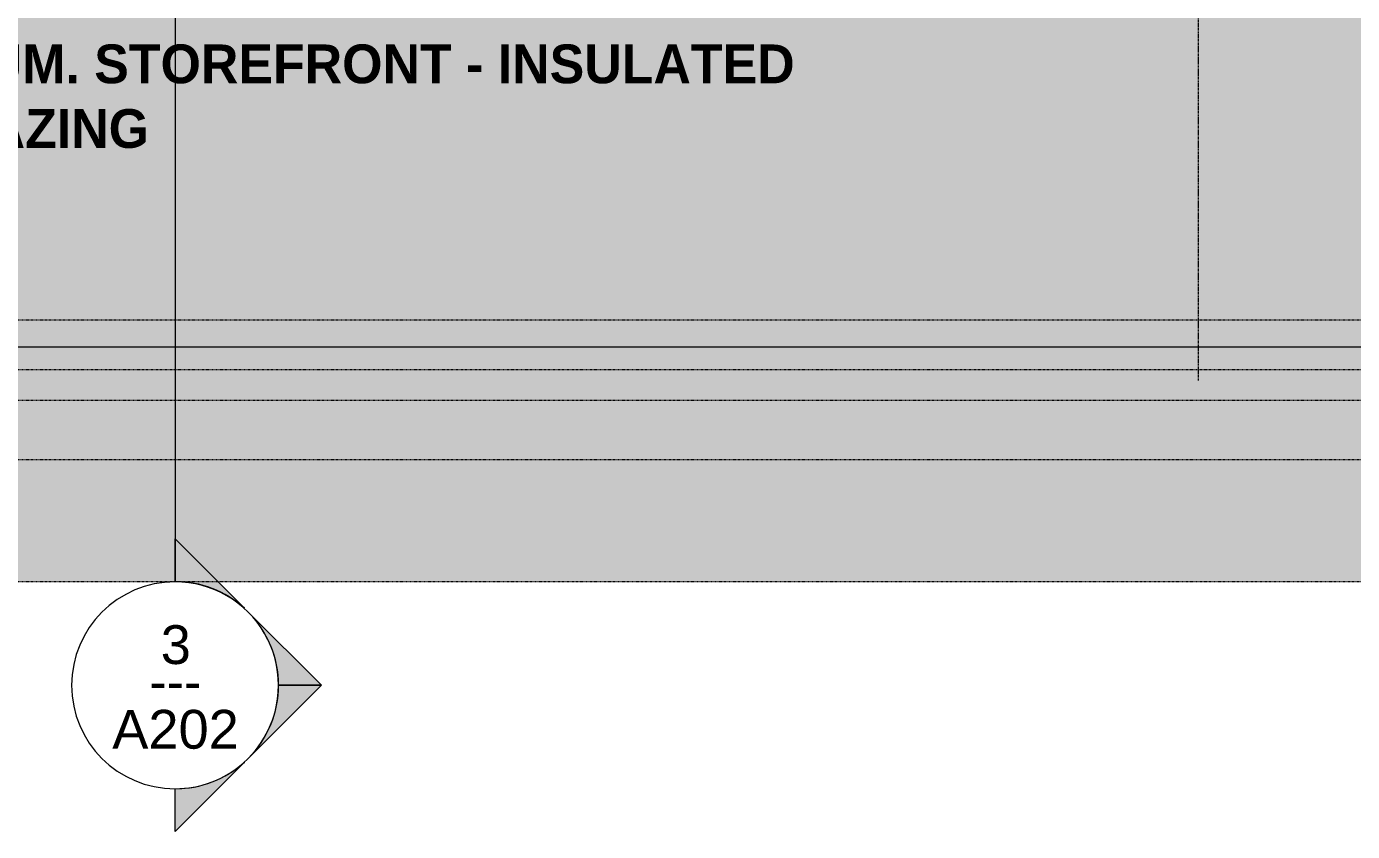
# Model space of a CAD drawing. Header units: inches. Extents: x 1750 to 8392, y -264 to 660.
# Drawn here: x 5916.8 to 6224.4, y -264.4 to -77.7 of the extents above; entities that cross this region are included whole.
import ezdxf

# ---------------------------------------------------------------- set-up
doc = ezdxf.new("R2010")
doc.units = ezdxf.units.IN
doc.header["$MEASUREMENT"] = 0
doc.linetypes.add('Aligning Line 1_8_', pattern=[0.25, 0.125, -0.125])
doc.linetypes.add('Grid Line 1_2_', pattern=[0.8749999999999999, 0.4999999999999999, -0.125, 0.125, -0.125])
for name, color, linetype, lineweight in [('0-4', 50, 'Continuous', 5), ('A-FLOR-LEVL-1', 51, 'Grid Line 1_2_', 9), ('C-TOPO', 7, 'Continuous', 9), ('G-ANNO-SYMB', 111, 'Aligning Line 1_8_', 9), ('G-ANNO-SYMB-1', 147, 'Aligning Line 1_8_', 9), ('G-ANNO-SYMB-2', 111, 'Continuous', 9), ('G-ANNO-TEXT', 231, 'Continuous', 9), ('S-GRID-1', 1, 'Grid Line 1_2_', 9)]:
    doc.layers.add(name, color=color, linetype=linetype, lineweight=lineweight)
doc.styles.add('Arial', font='arial.ttf', dxfattribs={"height": 8.999999999999991})
doc.styles.add('Century Gothic', font='ufonts.com_century-gothic.ttf', dxfattribs={"height": 8.999999999999991})
doc.styles.add('Century Gothic_B', font='GOTHICB.TTF', dxfattribs={"height": 8.999999999999991})

# ---------------------------------------------------------------- blocks, each defined once
blk = doc.blocks.new('CTR  - Topography_rvt-2-BUILDING ELEVATION - NORTH')
at = {"layer": 'C-TOPO'}
h = blk.add_hatch(dxfattribs=at)
h.set_pattern_fill('FP_53', color=256, style=0, pattern_type=2)
h.set_pattern_definition([(0, (12, 0), (24, 24), [24, -24]), (0, (12, 9), (24, 24), [24, -24]), (0, (12, 18), (24, 24), [24, -24]), (90, (15, 21), (-24, 24), [24, -24]), (90, (24, 21), (-24, 24), [24, -24]), (90, (33, 21), (-24, 24), [24, -24])])
h.paths.add_polyline_path([(-12266.31926583759, -206.5588701536264), (-9756.496706436006, -206.5588701536264), (-9756.496706436006, -5.969290113891474), (-9850.926527178737, -12.8000754413498), (-9884.02873552891, -17.9999999999959), (-9993.081956436006, -25.01451638347441), (-10043.15265093938, -28.41241304286325), (-10085.62315978362, -27.08236057904105), (-10085.62346197062, -27.08235736156859), (-10090.51734691987, -26.92914081199364), (-10093.88613431506, -27.24639327817783), (-10098.3845804983, -27.24639327817783), (-10127.62411873542, -29.99999999999931), (-10150.80545643601, -29.97968548082144), (-10171.39324925796, -29.94968057997562), (-10408.30070267418, -27.42954323953233), (-10466.25245643601, -27.55700736697588), (-10486.9498320487, -27.59909520345559), (-10517.53678747533, -27.23650604497845), (-10526.33864110685, -27.2229427849636), (-10534.89299721585, -27.1215362624905), (-10585.34842131052, -27.53524889541574), (-10642.58937642446, -27.25994412709303), (-10678.14875627489, -26.98436988889534), (-10823.03549742958, -29.94557442945449), (-10880.27664393601, -30), (-12280.07270643601, -30), (-12280.07270643601, -206.5588701536264), (-12266.58939610937, -206.5588701536264)], flags=0)
blk = doc.blocks.new('CTR - 1st Phase - Common Walls_rvt-2-BUILDING ELEVATION - NORTH')
at = {"layer": 'A-FLOR-LEVL-1'}
blk.add_line((-12376.80906771182, -151.9999999999999), (-9659.778362595232, -151.9999999999999), dxfattribs=at)
at = {"layer": 'G-ANNO-SYMB-1'}
for p, q in [((-9756.496706435999, -145.8386732357298), (-12280.04045190389, -145.8386732357208)), ((-9756.496706435999, -164.4173808465262), (-12280.072706436, -164.4173808465172))]:
    blk.add_line(p, q, dxfattribs=at)
blk = doc.blocks.new('CTR - 1st Phase -Stairs _ Elevators_rvt-2-BUILDING ELEVATION - NORTH')
at = {"layer": 'A-FLOR-LEVL-1'}
blk.add_line((-12376.80906771182, -151.9999999999999), (-9659.778362595232, -151.9999999999999), dxfattribs=at)
at = {"layer": 'G-ANNO-SYMB-1'}
blk.add_line((-9756.496706435999, -206.4923236136288), (-12280.072706436, -206.4923236136198), dxfattribs=at)
blk = doc.blocks.new('Section - Section Head - Filled-22785-BUILDING ELEVATION - NORTH')
at = {"layer": 'G-ANNO-SYMB-2'}
h = blk.add_hatch(color=256, dxfattribs=at)
edge = h.paths.add_edge_path(flags=0)
edge.add_line((-10162.08494075273, -76.96844196854248), (-10178.18939610936, -60.86398661190534))
edge.add_line((-10178.18939610936, -60.86398661190534), (-10178.18939610936, -70.77387651789589))
edge.add_arc((-10178.18939610936, -94.80511210885965), 24.03123559096389, 47.921604975376795, 90.0000000000004, ccw=False)
h = blk.add_hatch(color=256, dxfattribs=at)
edge = h.paths.add_edge_path(flags=0)
edge.add_arc((-10178.18939610936, -94.80511210885977), 23.99999999999986, -3.979039320256561e-13, 44.99999999999818, ccw=False)
edge.add_line((-10154.18939610936, -94.8051121088599), (-10144.24827061241, -94.80511210885999))
edge.add_line((-10144.24827061241, -94.80511210885999), (-10161.21883336089, -77.83454936038272))
h = blk.add_hatch(color=256, dxfattribs=at)
edge = h.paths.add_edge_path(flags=0)
edge.add_line((-10161.21883336089, -111.7756748573369), (-10144.24827061241, -94.80511210885996))
edge.add_line((-10144.24827061241, -94.80511210885996), (-10154.18939610936, -94.80511210885987))
edge.add_arc((-10178.18939610936, -94.80511210885952), 24.00000000000148, 314.99999999999966, 359.99999999999915, ccw=False)
h = blk.add_hatch(color=256, dxfattribs=at)
edge = h.paths.add_edge_path(flags=0)
edge.add_arc((-10178.18939610936, -94.80511210885983), 24.03123559096355, 269.99999999999943, 312.0783950246222, ccw=False)
edge.add_line((-10178.18939610936, -118.8363476998234), (-10178.18939610936, -128.746237605814))
edge.add_line((-10178.18939610936, -128.746237605814), (-10162.08494075273, -112.6417822491771))
for p, q in [((-10178.18939610936, -70.77387651789589), (-10178.18939610936, -60.86398661190534)), ((-10178.18939610936, -60.86398661190534), (-10162.08494075273, -76.96844196854248)), ((-10161.21883336089, -77.83454936038272), (-10144.24827061241, -94.80511210885999)), ((-10144.24827061241, -94.80511210885996), (-10161.21883336089, -111.7756748573369)), ((-10154.18939610936, -94.80511210885987), (-10144.24827061241, -94.80511210885996)), ((-10144.24827061241, -94.80511210885999), (-10154.18939610936, -94.8051121088599)), ((-10162.08494075273, -112.6417822491771), (-10178.18939610936, -128.746237605814)), ((-10178.18939610936, -128.746237605814), (-10178.18939610936, -118.8363476998234))]:
    blk.add_line(p, q, dxfattribs=at)
for centre, radius, start, end in [((-10178.18939610936, -94.83634769982345), 23.99999999999994, 89.9999999999999, 269.9999999999995), ((-10178.18939610936, -94.80511210885965), 24.03123559096389, 47.92160497537643, 90), ((-10178.18939610936, -94.83634769982345), 23.9999999999999, 269.9999999999994, 89.99999999999979), ((-10178.18939610936, -94.80511210885977), 23.99999999999986, 359.9999999999993, 44.99999999999788), ((-10178.18939610936, -94.80511210885952), 24.00000000000148, 314.9999999999993, 359.9999999999988), ((-10178.18939610936, -94.80511210885983), 24.03123559096355, 269.9999999999991, 312.0783950246218)]:
    blk.add_arc(centre, radius, start, end, dxfattribs=at)

msp = doc.modelspace()

# ---------------------------------------------------------------- linework, layer by layer
at = {"layer": 'A-FLOR-LEVL-1'}
msp.add_line((4628.819554203659, -152), (7344.350259319655, -152), dxfattribs=at)
at = {"layer": 'G-ANNO-SYMB'}
for p, q in [((7248.381915478887, -157.3104759048227), (4724.805915478884, -157.3104759048138)), ((7248.381915478887, -178.2391757807158), (4724.805915478886, -178.2391757807068))]:
    msp.add_line(p, q, dxfattribs=at)
at = {"layer": 'G-ANNO-SYMB-2'}
msp.add_line((5951.294298198261, 526.9530956233255), (5951.294298198261, -206.4923236136242), dxfattribs=at)
at = {"layer": 'S-GRID-1'}
msp.add_line((6188.689225805521, -159.8355747435264), (6188.689225805521, 428.6716091015181), dxfattribs=at)

# ---------------------------------------------------------------- block references
at = {"layer": '0-4'}
for name in ['CTR - 1st Phase - Common Walls_rvt-2-BUILDING ELEVATION - NORTH', 'CTR - 1st Phase -Stairs _ Elevators_rvt-2-BUILDING ELEVATION - NORTH', 'CTR  - Topography_rvt-2-BUILDING ELEVATION - NORTH']:
    msp.add_blockref(name, (17004.87862191489, 0), dxfattribs=at)
at = {"layer": 'G-ANNO-SYMB-2'}
msp.add_blockref('Section - Section Head - Filled-22785-BUILDING ELEVATION - NORTH', (16129.48369430764, -135.6872115047642), dxfattribs=at)

# ---------------------------------------------------------------- texts
at = {"layer": 'G-ANNO-SYMB-2', "char_height": 8.999999999999991, "attachment_point": 1}
for s, insert, width, style in [('3', (5947.973321722511, -216.5836871534562), 8.483999999999991, 'Arial'), ('---', (5945.322010635797, -225.090380066842), 15.45299999999999, 'Century Gothic'), ('A202', (5936.729227234322, -236.219931342789), 35.75399999999996, 'Arial')]:
    msp.add_mtext(s, dxfattribs=dict(at, insert=insert, width=width, style=style))
at = {"layer": 'G-ANNO-TEXT', "char_height": 8.999999999999991, "attachment_point": 1, "style": 'Century Gothic_B'}
for s, insert, width in [('ALUM. STOREFRONT - INSULATED', (5891.106083115663, -81.85153146953394), 235.1279999999998), ('GLAZING', (5891.106083115663, -96.85153146953392), 67.87199999999993)]:
    msp.add_mtext(s, dxfattribs=dict(at, insert=insert, width=width))

doc.saveas('drawing.dxf')
